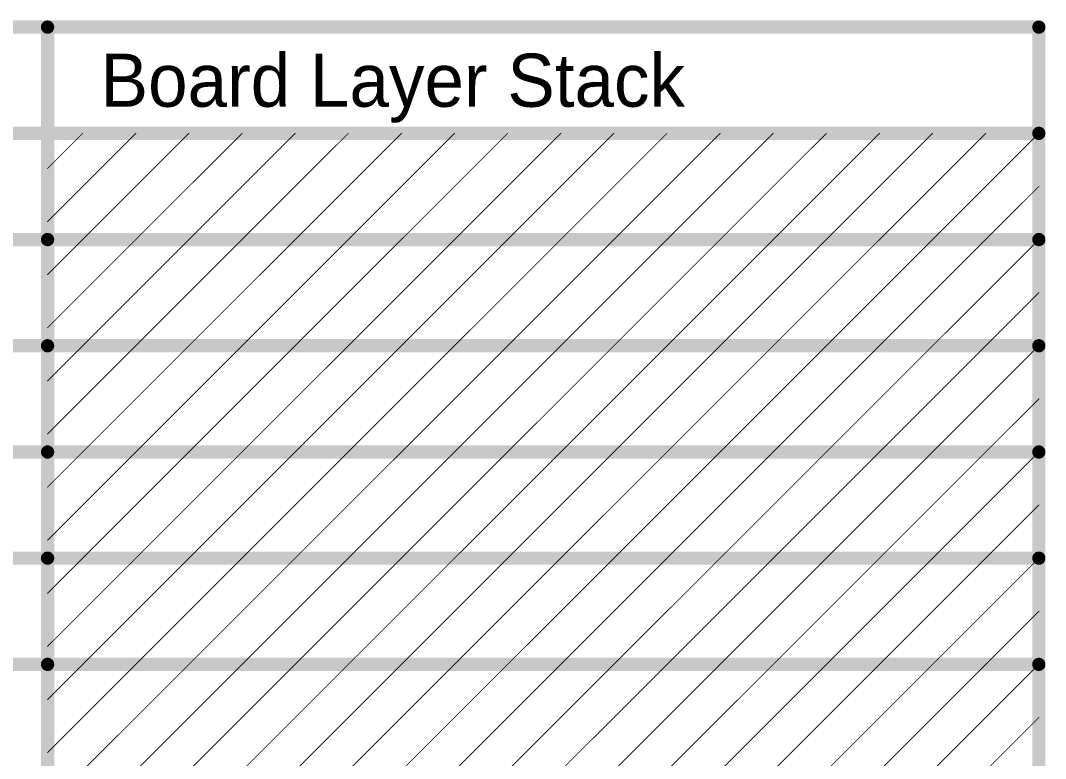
# Model space of a CAD drawing. Header units: millimetres. Extents: x 111 to 521, y 105 to 375.
# Drawn here: x 266.6 to 296.01, y 257.64 to 278.82 of the extents above; entities that cross this region are included whole.
import ezdxf

# ---------------------------------------------------------------- set-up
doc = ezdxf.new("R2010")
doc.units = ezdxf.units.MM
doc.layers.add('DrillDrawing', color=1, linetype='Continuous')

msp = doc.modelspace()

# ---------------------------------------------------------------- linework, layer by layer
at = {"layer": 'DrillDrawing'}
for points, const_width in [([(180.536, 278.628), (295.821, 278.628)], 0.381), ([(267.381, 235.956), (267.381, 278.628)], 0.381), ([(295.821, 235.956), (295.821, 278.628)], 0.381), ([(180.536, 275.58), (295.821, 275.58)], 0.381), ([(267.381, 273.048), (269.913, 275.58)], 0.0254), ([(267.381, 274.572), (268.389, 275.58)], 0.0254), ([(268.389, 272.532), (271.437, 275.58)], 0.0254), ([(269.913, 272.532), (272.961, 275.58)], 0.0254), ([(271.437, 272.532), (274.485, 275.58)], 0.0254), ([(272.961, 272.532), (276.009, 275.58)], 0.0254), ([(274.485, 272.532), (277.533, 275.58)], 0.0254), ([(276.009, 272.532), (279.057, 275.58)], 0.0254), ([(277.533, 272.532), (280.581, 275.58)], 0.0254), ([(279.057, 272.532), (282.105, 275.58)], 0.0254), ([(280.581, 272.532), (283.629, 275.58)], 0.0254), ([(282.105, 272.532), (285.153, 275.58)], 0.0254), ([(283.629, 272.532), (286.677, 275.58)], 0.0254), ([(285.153, 272.532), (288.201, 275.58)], 0.0254), ([(286.677, 272.532), (289.725, 275.58)], 0.0254), ([(288.201, 272.532), (291.249, 275.58)], 0.0254), ([(289.725, 272.532), (292.773, 275.58)], 0.0254), ([(291.249, 272.532), (294.297, 275.58)], 0.0254), ([(292.773, 272.532), (295.821, 275.58)], 0.0254), ([(294.297, 272.532), (295.821, 274.056)], 0.0254), ([(252.907, 272.532), (267.381, 272.532)], 0.381), ([(267.381, 272.532), (295.821, 272.532)], 0.381), ([(267.381, 270), (269.913, 272.532)], 0.0254), ([(267.381, 271.524), (268.389, 272.532)], 0.0254), ([(268.389, 269.484), (271.437, 272.532)], 0.0254), ([(269.913, 269.484), (272.961, 272.532)], 0.0254), ([(271.437, 269.484), (274.485, 272.532)], 0.0254), ([(272.961, 269.484), (276.009, 272.532)], 0.0254), ([(274.485, 269.484), (277.533, 272.532)], 0.0254), ([(276.009, 269.484), (279.057, 272.532)], 0.0254), ([(277.533, 269.484), (280.581, 272.532)], 0.0254), ([(279.057, 269.484), (282.105, 272.532)], 0.0254), ([(280.581, 269.484), (283.629, 272.532)], 0.0254), ([(282.105, 269.484), (285.153, 272.532)], 0.0254), ([(283.629, 269.484), (286.677, 272.532)], 0.0254), ([(285.153, 269.484), (288.201, 272.532)], 0.0254), ([(286.677, 269.484), (289.725, 272.532)], 0.0254), ([(288.201, 269.484), (291.249, 272.532)], 0.0254), ([(289.725, 269.484), (292.773, 272.532)], 0.0254), ([(291.249, 269.484), (294.297, 272.532)], 0.0254), ([(292.773, 269.484), (295.821, 272.532)], 0.0254), ([(294.297, 269.484), (295.821, 271.008)], 0.0254), ([(252.907, 269.484), (267.381, 269.484)], 0.381), ([(267.381, 269.484), (295.821, 269.484)], 0.381), ([(267.381, 266.952), (269.913, 269.484)], 0.0254), ([(267.381, 268.476), (268.389, 269.484)], 0.0254), ([(268.389, 266.436), (271.437, 269.484)], 0.0254), ([(269.913, 266.436), (272.961, 269.484)], 0.0254), ([(271.437, 266.436), (274.485, 269.484)], 0.0254), ([(272.961, 266.436), (276.009, 269.484)], 0.0254), ([(274.485, 266.436), (277.533, 269.484)], 0.0254), ([(276.009, 266.436), (279.057, 269.484)], 0.0254), ([(277.533, 266.436), (280.581, 269.484)], 0.0254), ([(279.057, 266.436), (282.105, 269.484)], 0.0254), ([(280.581, 266.436), (283.629, 269.484)], 0.0254), ([(282.105, 266.436), (285.153, 269.484)], 0.0254), ([(283.629, 266.436), (286.677, 269.484)], 0.0254), ([(285.153, 266.436), (288.201, 269.484)], 0.0254), ([(286.677, 266.436), (289.725, 269.484)], 0.0254), ([(288.201, 266.436), (291.249, 269.484)], 0.0254), ([(289.725, 266.436), (292.773, 269.484)], 0.0254), ([(291.249, 266.436), (294.297, 269.484)], 0.0254), ([(292.773, 266.436), (295.821, 269.484)], 0.0254), ([(294.297, 266.436), (295.821, 267.96)], 0.0254), ([(252.907, 266.436), (267.381, 266.436)], 0.381), ([(267.381, 266.436), (295.821, 266.436)], 0.381), ([(267.381, 263.904), (269.913, 266.436)], 0.0254), ([(267.381, 265.428), (268.389, 266.436)], 0.0254), ([(268.389, 263.388), (271.437, 266.436)], 0.0254), ([(269.913, 263.388), (272.961, 266.436)], 0.0254), ([(271.437, 263.388), (274.485, 266.436)], 0.0254), ([(272.961, 263.388), (276.009, 266.436)], 0.0254), ([(274.485, 263.388), (277.533, 266.436)], 0.0254), ([(276.009, 263.388), (279.057, 266.436)], 0.0254), ([(277.533, 263.388), (280.581, 266.436)], 0.0254), ([(279.057, 263.388), (282.105, 266.436)], 0.0254), ([(280.581, 263.388), (283.629, 266.436)], 0.0254), ([(282.105, 263.388), (285.153, 266.436)], 0.0254), ([(283.629, 263.388), (286.677, 266.436)], 0.0254), ([(285.153, 263.388), (288.201, 266.436)], 0.0254), ([(286.677, 263.388), (289.725, 266.436)], 0.0254), ([(288.201, 263.388), (291.249, 266.436)], 0.0254), ([(289.725, 263.388), (292.773, 266.436)], 0.0254), ([(291.249, 263.388), (294.297, 266.436)], 0.0254), ([(292.773, 263.388), (295.821, 266.436)], 0.0254), ([(294.297, 263.388), (295.821, 264.912)], 0.0254), ([(252.907, 263.388), (267.381, 263.388)], 0.381), ([(267.381, 263.388), (295.821, 263.388)], 0.381), ([(267.381, 260.856), (269.913, 263.388)], 0.0254), ([(267.381, 262.38), (268.389, 263.388)], 0.0254), ([(268.389, 260.34), (271.437, 263.388)], 0.0254), ([(269.913, 260.34), (272.961, 263.388)], 0.0254), ([(271.437, 260.34), (274.485, 263.388)], 0.0254), ([(272.961, 260.34), (276.009, 263.388)], 0.0254), ([(274.485, 260.34), (277.533, 263.388)], 0.0254), ([(276.009, 260.34), (279.057, 263.388)], 0.0254), ([(277.533, 260.34), (280.581, 263.388)], 0.0254), ([(279.057, 260.34), (282.105, 263.388)], 0.0254), ([(280.581, 260.34), (283.629, 263.388)], 0.0254), ([(282.105, 260.34), (285.153, 263.388)], 0.0254), ([(283.629, 260.34), (286.677, 263.388)], 0.0254), ([(285.153, 260.34), (288.201, 263.388)], 0.0254), ([(286.677, 260.34), (289.725, 263.388)], 0.0254), ([(288.201, 260.34), (291.249, 263.388)], 0.0254), ([(289.725, 260.34), (292.773, 263.388)], 0.0254), ([(291.249, 260.34), (294.297, 263.388)], 0.0254), ([(292.773, 260.34), (295.821, 263.388)], 0.0254), ([(294.297, 260.34), (295.821, 261.864)], 0.0254), ([(252.907, 260.34), (267.381, 260.34)], 0.381), ([(267.381, 260.34), (295.821, 260.34)], 0.381), ([(267.381, 257.808), (269.913, 260.34)], 0.0254), ([(267.381, 259.332), (268.389, 260.34)], 0.0254), ([(268.389, 257.292), (271.437, 260.34)], 0.0254), ([(269.913, 257.292), (272.961, 260.34)], 0.0254), ([(271.437, 257.292), (274.485, 260.34)], 0.0254), ([(272.961, 257.292), (276.009, 260.34)], 0.0254), ([(274.485, 257.292), (277.533, 260.34)], 0.0254), ([(276.009, 257.292), (279.057, 260.34)], 0.0254), ([(277.533, 257.292), (280.581, 260.34)], 0.0254), ([(279.057, 257.292), (282.105, 260.34)], 0.0254), ([(280.581, 257.292), (283.629, 260.34)], 0.0254), ([(282.105, 257.292), (285.153, 260.34)], 0.0254), ([(283.629, 257.292), (286.677, 260.34)], 0.0254), ([(285.153, 257.292), (288.201, 260.34)], 0.0254), ([(286.677, 257.292), (289.725, 260.34)], 0.0254), ([(288.201, 257.292), (291.249, 260.34)], 0.0254), ([(289.725, 257.292), (292.773, 260.34)], 0.0254), ([(291.249, 257.292), (294.297, 260.34)], 0.0254), ([(292.773, 257.292), (295.821, 260.34)], 0.0254), ([(294.297, 257.292), (295.821, 258.816)], 0.0254)]:
    msp.add_lwpolyline(points, dxfattribs=dict(at, const_width=const_width))
for points, const_width in [([(267.286, 278.628, 1), (267.477, 278.628, 1)], 0.191), ([(295.726, 278.628, 1), (295.916, 278.628, 1)], 0.191), ([(295.726, 278.628, 1), (295.916, 278.628, 1)], 0.191), ([(268.383, 275.58, 1), (268.396, 275.58, 1)], 0.0127), ([(269.907, 275.58, 1), (269.92, 275.58, 1)], 0.0127), ([(271.431, 275.58, 1), (271.444, 275.58, 1)], 0.0127), ([(272.955, 275.58, 1), (272.968, 275.58, 1)], 0.0127), ([(274.479, 275.58, 1), (274.492, 275.58, 1)], 0.0127), ([(276.003, 275.58, 1), (276.016, 275.58, 1)], 0.0127), ([(277.527, 275.58, 1), (277.54, 275.58, 1)], 0.0127), ([(279.051, 275.58, 1), (279.064, 275.58, 1)], 0.0127), ([(280.575, 275.58, 1), (280.588, 275.58, 1)], 0.0127), ([(282.099, 275.58, 1), (282.112, 275.58, 1)], 0.0127), ([(283.623, 275.58, 1), (283.636, 275.58, 1)], 0.0127), ([(285.147, 275.58, 1), (285.16, 275.58, 1)], 0.0127), ([(286.671, 275.58, 1), (286.684, 275.58, 1)], 0.0127), ([(288.195, 275.58, 1), (288.208, 275.58, 1)], 0.0127), ([(289.719, 275.58, 1), (289.732, 275.58, 1)], 0.0127), ([(291.243, 275.58, 1), (291.256, 275.58, 1)], 0.0127), ([(292.767, 275.58, 1), (292.78, 275.58, 1)], 0.0127), ([(294.291, 275.58, 1), (294.304, 275.58, 1)], 0.0127), ([(295.726, 275.58, 1), (295.916, 275.58, 1)], 0.191), ([(295.815, 275.58, 1), (295.828, 275.58, 1)], 0.0127), ([(267.375, 274.572, 1), (267.388, 274.572, 1)], 0.0127), ([(295.815, 274.056, 1), (295.828, 274.056, 1)], 0.0127), ([(267.375, 273.048, 1), (267.388, 273.048, 1)], 0.0127), ([(267.286, 272.532, 1), (267.477, 272.532, 1)], 0.191), ([(267.286, 272.532, 1), (267.477, 272.532, 1)], 0.191), ([(295.726, 272.532, 1), (295.916, 272.532, 1)], 0.191), ([(268.383, 272.532, 1), (268.396, 272.532, 1)], 0.0127), ([(268.383, 272.532, 1), (268.396, 272.532, 1)], 0.0127), ([(269.907, 272.532, 1), (269.92, 272.532, 1)], 0.0127), ([(269.907, 272.532, 1), (269.92, 272.532, 1)], 0.0127), ([(271.431, 272.532, 1), (271.444, 272.532, 1)], 0.0127), ([(271.431, 272.532, 1), (271.444, 272.532, 1)], 0.0127), ([(272.955, 272.532, 1), (272.968, 272.532, 1)], 0.0127), ([(272.955, 272.532, 1), (272.968, 272.532, 1)], 0.0127), ([(274.479, 272.532, 1), (274.492, 272.532, 1)], 0.0127), ([(274.479, 272.532, 1), (274.492, 272.532, 1)], 0.0127), ([(276.003, 272.532, 1), (276.016, 272.532, 1)], 0.0127), ([(276.003, 272.532, 1), (276.016, 272.532, 1)], 0.0127), ([(277.527, 272.532, 1), (277.54, 272.532, 1)], 0.0127), ([(277.527, 272.532, 1), (277.54, 272.532, 1)], 0.0127), ([(279.051, 272.532, 1), (279.064, 272.532, 1)], 0.0127), ([(279.051, 272.532, 1), (279.064, 272.532, 1)], 0.0127), ([(280.575, 272.532, 1), (280.588, 272.532, 1)], 0.0127), ([(280.575, 272.532, 1), (280.588, 272.532, 1)], 0.0127), ([(282.099, 272.532, 1), (282.112, 272.532, 1)], 0.0127), ([(282.099, 272.532, 1), (282.112, 272.532, 1)], 0.0127), ([(283.623, 272.532, 1), (283.636, 272.532, 1)], 0.0127), ([(283.623, 272.532, 1), (283.636, 272.532, 1)], 0.0127), ([(285.147, 272.532, 1), (285.16, 272.532, 1)], 0.0127), ([(285.147, 272.532, 1), (285.16, 272.532, 1)], 0.0127), ([(286.671, 272.532, 1), (286.684, 272.532, 1)], 0.0127), ([(286.671, 272.532, 1), (286.684, 272.532, 1)], 0.0127), ([(288.195, 272.532, 1), (288.208, 272.532, 1)], 0.0127), ([(288.195, 272.532, 1), (288.208, 272.532, 1)], 0.0127), ([(289.719, 272.532, 1), (289.732, 272.532, 1)], 0.0127), ([(289.719, 272.532, 1), (289.732, 272.532, 1)], 0.0127), ([(291.243, 272.532, 1), (291.256, 272.532, 1)], 0.0127), ([(291.243, 272.532, 1), (291.256, 272.532, 1)], 0.0127), ([(292.767, 272.532, 1), (292.78, 272.532, 1)], 0.0127), ([(292.767, 272.532, 1), (292.78, 272.532, 1)], 0.0127), ([(294.291, 272.532, 1), (294.304, 272.532, 1)], 0.0127), ([(294.291, 272.532, 1), (294.304, 272.532, 1)], 0.0127), ([(295.815, 272.532, 1), (295.828, 272.532, 1)], 0.0127), ([(267.375, 271.524, 1), (267.388, 271.524, 1)], 0.0127), ([(295.815, 271.008, 1), (295.828, 271.008, 1)], 0.0127), ([(267.375, 270, 1), (267.388, 270, 1)], 0.0127), ([(267.286, 269.484, 1), (267.477, 269.484, 1)], 0.191), ([(267.286, 269.484, 1), (267.477, 269.484, 1)], 0.191), ([(295.726, 269.484, 1), (295.916, 269.484, 1)], 0.191), ([(268.383, 269.484, 1), (268.396, 269.484, 1)], 0.0127), ([(268.383, 269.484, 1), (268.396, 269.484, 1)], 0.0127), ([(269.907, 269.484, 1), (269.92, 269.484, 1)], 0.0127), ([(269.907, 269.484, 1), (269.92, 269.484, 1)], 0.0127), ([(271.431, 269.484, 1), (271.444, 269.484, 1)], 0.0127), ([(271.431, 269.484, 1), (271.444, 269.484, 1)], 0.0127), ([(272.955, 269.484, 1), (272.968, 269.484, 1)], 0.0127), ([(272.955, 269.484, 1), (272.968, 269.484, 1)], 0.0127), ([(274.479, 269.484, 1), (274.492, 269.484, 1)], 0.0127), ([(274.479, 269.484, 1), (274.492, 269.484, 1)], 0.0127), ([(276.003, 269.484, 1), (276.016, 269.484, 1)], 0.0127), ([(276.003, 269.484, 1), (276.016, 269.484, 1)], 0.0127), ([(277.527, 269.484, 1), (277.54, 269.484, 1)], 0.0127), ([(277.527, 269.484, 1), (277.54, 269.484, 1)], 0.0127), ([(279.051, 269.484, 1), (279.064, 269.484, 1)], 0.0127), ([(279.051, 269.484, 1), (279.064, 269.484, 1)], 0.0127), ([(280.575, 269.484, 1), (280.588, 269.484, 1)], 0.0127), ([(280.575, 269.484, 1), (280.588, 269.484, 1)], 0.0127), ([(282.099, 269.484, 1), (282.112, 269.484, 1)], 0.0127), ([(282.099, 269.484, 1), (282.112, 269.484, 1)], 0.0127), ([(283.623, 269.484, 1), (283.636, 269.484, 1)], 0.0127), ([(283.623, 269.484, 1), (283.636, 269.484, 1)], 0.0127), ([(285.147, 269.484, 1), (285.16, 269.484, 1)], 0.0127), ([(285.147, 269.484, 1), (285.16, 269.484, 1)], 0.0127), ([(286.671, 269.484, 1), (286.684, 269.484, 1)], 0.0127), ([(286.671, 269.484, 1), (286.684, 269.484, 1)], 0.0127), ([(288.195, 269.484, 1), (288.208, 269.484, 1)], 0.0127), ([(288.195, 269.484, 1), (288.208, 269.484, 1)], 0.0127), ([(289.719, 269.484, 1), (289.732, 269.484, 1)], 0.0127), ([(289.719, 269.484, 1), (289.732, 269.484, 1)], 0.0127), ([(291.243, 269.484, 1), (291.256, 269.484, 1)], 0.0127), ([(291.243, 269.484, 1), (291.256, 269.484, 1)], 0.0127), ([(292.767, 269.484, 1), (292.78, 269.484, 1)], 0.0127), ([(292.767, 269.484, 1), (292.78, 269.484, 1)], 0.0127), ([(294.291, 269.484, 1), (294.304, 269.484, 1)], 0.0127), ([(294.291, 269.484, 1), (294.304, 269.484, 1)], 0.0127), ([(295.815, 269.484, 1), (295.828, 269.484, 1)], 0.0127), ([(267.375, 268.476, 1), (267.388, 268.476, 1)], 0.0127), ([(295.815, 267.96, 1), (295.828, 267.96, 1)], 0.0127), ([(267.375, 266.952, 1), (267.388, 266.952, 1)], 0.0127), ([(267.286, 266.436, 1), (267.477, 266.436, 1)], 0.191), ([(267.286, 266.436, 1), (267.477, 266.436, 1)], 0.191), ([(268.383, 266.436, 1), (268.396, 266.436, 1)], 0.0127), ([(268.383, 266.436, 1), (268.396, 266.436, 1)], 0.0127), ([(269.907, 266.436, 1), (269.92, 266.436, 1)], 0.0127), ([(269.907, 266.436, 1), (269.92, 266.436, 1)], 0.0127), ([(271.431, 266.436, 1), (271.444, 266.436, 1)], 0.0127), ([(271.431, 266.436, 1), (271.444, 266.436, 1)], 0.0127), ([(272.955, 266.436, 1), (272.968, 266.436, 1)], 0.0127), ([(272.955, 266.436, 1), (272.968, 266.436, 1)], 0.0127), ([(274.479, 266.436, 1), (274.492, 266.436, 1)], 0.0127), ([(274.479, 266.436, 1), (274.492, 266.436, 1)], 0.0127), ([(276.003, 266.436, 1), (276.016, 266.436, 1)], 0.0127), ([(276.003, 266.436, 1), (276.016, 266.436, 1)], 0.0127), ([(277.527, 266.436, 1), (277.54, 266.436, 1)], 0.0127), ([(277.527, 266.436, 1), (277.54, 266.436, 1)], 0.0127), ([(279.051, 266.436, 1), (279.064, 266.436, 1)], 0.0127), ([(279.051, 266.436, 1), (279.064, 266.436, 1)], 0.0127), ([(280.575, 266.436, 1), (280.588, 266.436, 1)], 0.0127), ([(280.575, 266.436, 1), (280.588, 266.436, 1)], 0.0127), ([(282.099, 266.436, 1), (282.112, 266.436, 1)], 0.0127), ([(282.099, 266.436, 1), (282.112, 266.436, 1)], 0.0127), ([(283.623, 266.436, 1), (283.636, 266.436, 1)], 0.0127), ([(283.623, 266.436, 1), (283.636, 266.436, 1)], 0.0127), ([(285.147, 266.436, 1), (285.16, 266.436, 1)], 0.0127), ([(285.147, 266.436, 1), (285.16, 266.436, 1)], 0.0127), ([(286.671, 266.436, 1), (286.684, 266.436, 1)], 0.0127), ([(286.671, 266.436, 1), (286.684, 266.436, 1)], 0.0127), ([(288.195, 266.436, 1), (288.208, 266.436, 1)], 0.0127), ([(288.195, 266.436, 1), (288.208, 266.436, 1)], 0.0127), ([(289.719, 266.436, 1), (289.732, 266.436, 1)], 0.0127), ([(289.719, 266.436, 1), (289.732, 266.436, 1)], 0.0127), ([(291.243, 266.436, 1), (291.256, 266.436, 1)], 0.0127), ([(291.243, 266.436, 1), (291.256, 266.436, 1)], 0.0127), ([(292.767, 266.436, 1), (292.78, 266.436, 1)], 0.0127), ([(292.767, 266.436, 1), (292.78, 266.436, 1)], 0.0127), ([(294.291, 266.436, 1), (294.304, 266.436, 1)], 0.0127), ([(294.291, 266.436, 1), (294.304, 266.436, 1)], 0.0127), ([(295.726, 266.436, 1), (295.916, 266.436, 1)], 0.191), ([(295.815, 266.436, 1), (295.828, 266.436, 1)], 0.0127), ([(267.375, 265.428, 1), (267.388, 265.428, 1)], 0.0127), ([(295.815, 264.912, 1), (295.828, 264.912, 1)], 0.0127), ([(267.375, 263.904, 1), (267.388, 263.904, 1)], 0.0127), ([(267.286, 263.388, 1), (267.477, 263.388, 1)], 0.191), ([(267.286, 263.388, 1), (267.477, 263.388, 1)], 0.191), ([(295.726, 263.388, 1), (295.916, 263.388, 1)], 0.191), ([(268.383, 263.388, 1), (268.396, 263.388, 1)], 0.0127), ([(268.383, 263.388, 1), (268.396, 263.388, 1)], 0.0127), ([(269.907, 263.388, 1), (269.92, 263.388, 1)], 0.0127), ([(269.907, 263.388, 1), (269.92, 263.388, 1)], 0.0127), ([(271.431, 263.388, 1), (271.444, 263.388, 1)], 0.0127), ([(271.431, 263.388, 1), (271.444, 263.388, 1)], 0.0127), ([(272.955, 263.388, 1), (272.968, 263.388, 1)], 0.0127), ([(272.955, 263.388, 1), (272.968, 263.388, 1)], 0.0127), ([(274.479, 263.388, 1), (274.492, 263.388, 1)], 0.0127), ([(274.479, 263.388, 1), (274.492, 263.388, 1)], 0.0127), ([(276.003, 263.388, 1), (276.016, 263.388, 1)], 0.0127), ([(276.003, 263.388, 1), (276.016, 263.388, 1)], 0.0127), ([(277.527, 263.388, 1), (277.54, 263.388, 1)], 0.0127), ([(277.527, 263.388, 1), (277.54, 263.388, 1)], 0.0127), ([(279.051, 263.388, 1), (279.064, 263.388, 1)], 0.0127), ([(279.051, 263.388, 1), (279.064, 263.388, 1)], 0.0127), ([(280.575, 263.388, 1), (280.588, 263.388, 1)], 0.0127), ([(280.575, 263.388, 1), (280.588, 263.388, 1)], 0.0127), ([(282.099, 263.388, 1), (282.112, 263.388, 1)], 0.0127), ([(282.099, 263.388, 1), (282.112, 263.388, 1)], 0.0127), ([(283.623, 263.388, 1), (283.636, 263.388, 1)], 0.0127), ([(283.623, 263.388, 1), (283.636, 263.388, 1)], 0.0127), ([(285.147, 263.388, 1), (285.16, 263.388, 1)], 0.0127), ([(285.147, 263.388, 1), (285.16, 263.388, 1)], 0.0127), ([(286.671, 263.388, 1), (286.684, 263.388, 1)], 0.0127), ([(286.671, 263.388, 1), (286.684, 263.388, 1)], 0.0127), ([(288.195, 263.388, 1), (288.208, 263.388, 1)], 0.0127), ([(288.195, 263.388, 1), (288.208, 263.388, 1)], 0.0127), ([(289.719, 263.388, 1), (289.732, 263.388, 1)], 0.0127), ([(289.719, 263.388, 1), (289.732, 263.388, 1)], 0.0127), ([(291.243, 263.388, 1), (291.256, 263.388, 1)], 0.0127), ([(291.243, 263.388, 1), (291.256, 263.388, 1)], 0.0127), ([(292.767, 263.388, 1), (292.78, 263.388, 1)], 0.0127), ([(292.767, 263.388, 1), (292.78, 263.388, 1)], 0.0127), ([(294.291, 263.388, 1), (294.304, 263.388, 1)], 0.0127), ([(294.291, 263.388, 1), (294.304, 263.388, 1)], 0.0127), ([(295.815, 263.388, 1), (295.828, 263.388, 1)], 0.0127), ([(267.375, 262.38, 1), (267.388, 262.38, 1)], 0.0127), ([(295.815, 261.864, 1), (295.828, 261.864, 1)], 0.0127), ([(267.375, 260.856, 1), (267.388, 260.856, 1)], 0.0127), ([(267.286, 260.34, 1), (267.477, 260.34, 1)], 0.191), ([(267.286, 260.34, 1), (267.477, 260.34, 1)], 0.191), ([(268.383, 260.34, 1), (268.396, 260.34, 1)], 0.0127), ([(268.383, 260.34, 1), (268.396, 260.34, 1)], 0.0127), ([(269.907, 260.34, 1), (269.92, 260.34, 1)], 0.0127), ([(269.907, 260.34, 1), (269.92, 260.34, 1)], 0.0127), ([(271.431, 260.34, 1), (271.444, 260.34, 1)], 0.0127), ([(271.431, 260.34, 1), (271.444, 260.34, 1)], 0.0127), ([(272.955, 260.34, 1), (272.968, 260.34, 1)], 0.0127), ([(272.955, 260.34, 1), (272.968, 260.34, 1)], 0.0127), ([(274.479, 260.34, 1), (274.492, 260.34, 1)], 0.0127), ([(274.479, 260.34, 1), (274.492, 260.34, 1)], 0.0127), ([(276.003, 260.34, 1), (276.016, 260.34, 1)], 0.0127), ([(276.003, 260.34, 1), (276.016, 260.34, 1)], 0.0127), ([(277.527, 260.34, 1), (277.54, 260.34, 1)], 0.0127), ([(277.527, 260.34, 1), (277.54, 260.34, 1)], 0.0127), ([(279.051, 260.34, 1), (279.064, 260.34, 1)], 0.0127), ([(279.051, 260.34, 1), (279.064, 260.34, 1)], 0.0127), ([(280.575, 260.34, 1), (280.588, 260.34, 1)], 0.0127), ([(280.575, 260.34, 1), (280.588, 260.34, 1)], 0.0127), ([(282.099, 260.34, 1), (282.112, 260.34, 1)], 0.0127), ([(282.099, 260.34, 1), (282.112, 260.34, 1)], 0.0127), ([(283.623, 260.34, 1), (283.636, 260.34, 1)], 0.0127), ([(283.623, 260.34, 1), (283.636, 260.34, 1)], 0.0127), ([(285.147, 260.34, 1), (285.16, 260.34, 1)], 0.0127), ([(285.147, 260.34, 1), (285.16, 260.34, 1)], 0.0127), ([(286.671, 260.34, 1), (286.684, 260.34, 1)], 0.0127), ([(286.671, 260.34, 1), (286.684, 260.34, 1)], 0.0127), ([(288.195, 260.34, 1), (288.208, 260.34, 1)], 0.0127), ([(288.195, 260.34, 1), (288.208, 260.34, 1)], 0.0127), ([(289.719, 260.34, 1), (289.732, 260.34, 1)], 0.0127), ([(289.719, 260.34, 1), (289.732, 260.34, 1)], 0.0127), ([(291.243, 260.34, 1), (291.256, 260.34, 1)], 0.0127), ([(291.243, 260.34, 1), (291.256, 260.34, 1)], 0.0127), ([(292.767, 260.34, 1), (292.78, 260.34, 1)], 0.0127), ([(292.767, 260.34, 1), (292.78, 260.34, 1)], 0.0127), ([(294.291, 260.34, 1), (294.304, 260.34, 1)], 0.0127), ([(294.291, 260.34, 1), (294.304, 260.34, 1)], 0.0127), ([(295.726, 260.34, 1), (295.916, 260.34, 1)], 0.191), ([(295.815, 260.34, 1), (295.828, 260.34, 1)], 0.0127), ([(267.375, 259.332, 1), (267.388, 259.332, 1)], 0.0127), ([(295.815, 258.816, 1), (295.828, 258.816, 1)], 0.0127), ([(267.375, 257.808, 1), (267.388, 257.808, 1)], 0.0127)]:
    msp.add_lwpolyline(points, format="xyb", close=True, dxfattribs=dict(at, const_width=const_width))

# ---------------------------------------------------------------- texts
msp.add_text('Board Layer Stack', height=1.524, dxfattribs=at).set_placement((268.905, 276.342))

doc.saveas('drawing.dxf')
